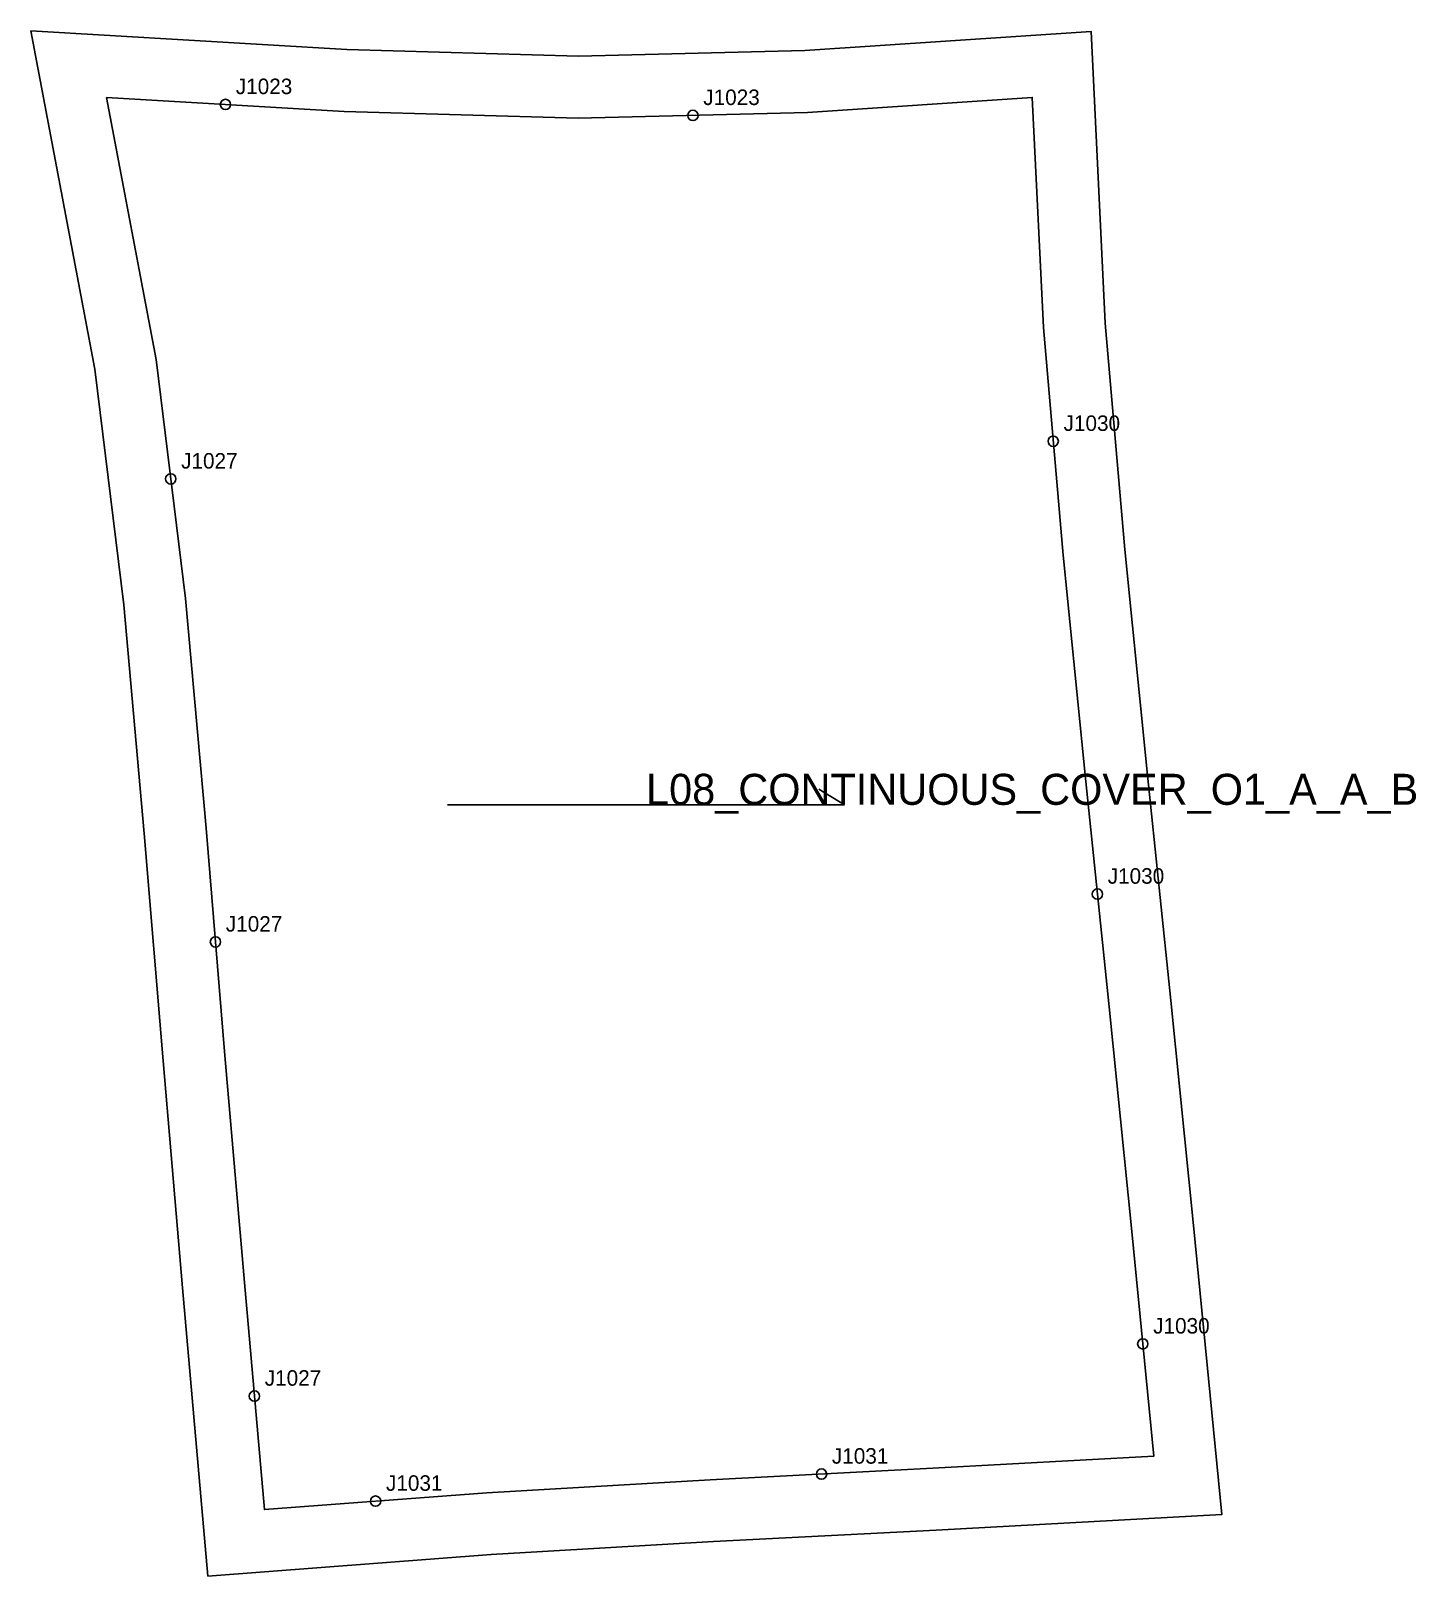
# Model space of a CAD drawing. Header units: millimetres. Extents: x -15 to 253, y -286 to 13.
import ezdxf

# ---------------------------------------------------------------- set-up
doc = ezdxf.new("R2010")
doc.units = ezdxf.units.MM
for name, color, linetype in [('CUT', 1, 'Continuous'), ('GRAIN', 3, 'Continuous'), ('LABEL', 7, 'Continuous'), ('NOTCH', 2, 'Continuous'), ('SEW', 5, 'Continuous')]:
    doc.layers.add(name, color=color, linetype=linetype)

msp = doc.modelspace()

# ---------------------------------------------------------------- linework, layer by layer
at = {"layer": 'CUT'}
msp.add_lwpolyline([(-14.64, 12.88), (46.5, 9.29), (91.26, 8.01), (135.06, 9.07), (190.44, 12.79), (193.19, -43.67), (196.97, -87.4), (201.35, -131.07), (205.85, -174.66), (210.27, -218.18), (215.73, -274.1), (160.46, -277.14), (117.42, -279.34), (74.37, -281.85), (19.6, -286.01), (14.7, -230.25), (10.93, -186.33), (7.28, -142.39), (3.32, -98.16), (-2.29, -52.52), (-14.64, 12.88)], close=True, dxfattribs=at)
at = {"layer": 'GRAIN'}
for p, q in [((142.75, -136.82), (137.75, -133.82)), ((65.96, -136.82), (142.75, -136.82))]:
    msp.add_line(p, q, dxfattribs=at)
at = {"layer": 'NOTCH'}
for centre in [(22.99, -1.35), (113.42, -3.46), (183.12, -66.5), (12.41, -73.78), (191.66, -154.08), (21.06, -163.34), (200.45, -241.09), (28.59, -251.18), (138.3, -266.26), (52.04, -271.51)]:
    msp.add_circle(centre, 1, dxfattribs=at)
at = {"layer": 'SEW'}
msp.add_lwpolyline([(0, 0), (45.97, -2.7), (91.23, -4), (135.61, -2.92), (179.05, 0), (181.21, -44.48), (185.02, -88.52), (189.41, -132.28), (193.91, -175.88), (198.33, -219.37), (202.57, -262.81), (159.83, -265.16), (116.77, -267.36), (73.57, -269.88), (30.52, -273.14), (26.66, -229.21), (22.89, -185.32), (19.24, -141.36), (15.26, -96.89), (9.57, -50.67)], close=True, dxfattribs=at)

# ---------------------------------------------------------------- texts
at = {"layer": 'LABEL'}
for s, height, p in [('J1023', 3, (24.99, 0.65)), ('J1023', 3, (115.42, -1.46)), ('J1030', 3, (185.12, -64.5)), ('J1027', 3, (14.41, -71.78)), ('L08_CONTINUOUS_COVER_O1_A_A_B', 6, (104.35, -136.82)), ('J1030', 3, (193.66, -152.08)), ('J1027', 3, (23.06, -161.34)), ('J1030', 3, (202.45, -239.09)), ('J1027', 3, (30.59, -249.18)), ('J1031', 3, (140.3, -264.26)), ('J1031', 3, (54.04, -269.51))]:
    msp.add_text(s, height=height, dxfattribs=at).set_placement(p)

doc.saveas('drawing.dxf')
